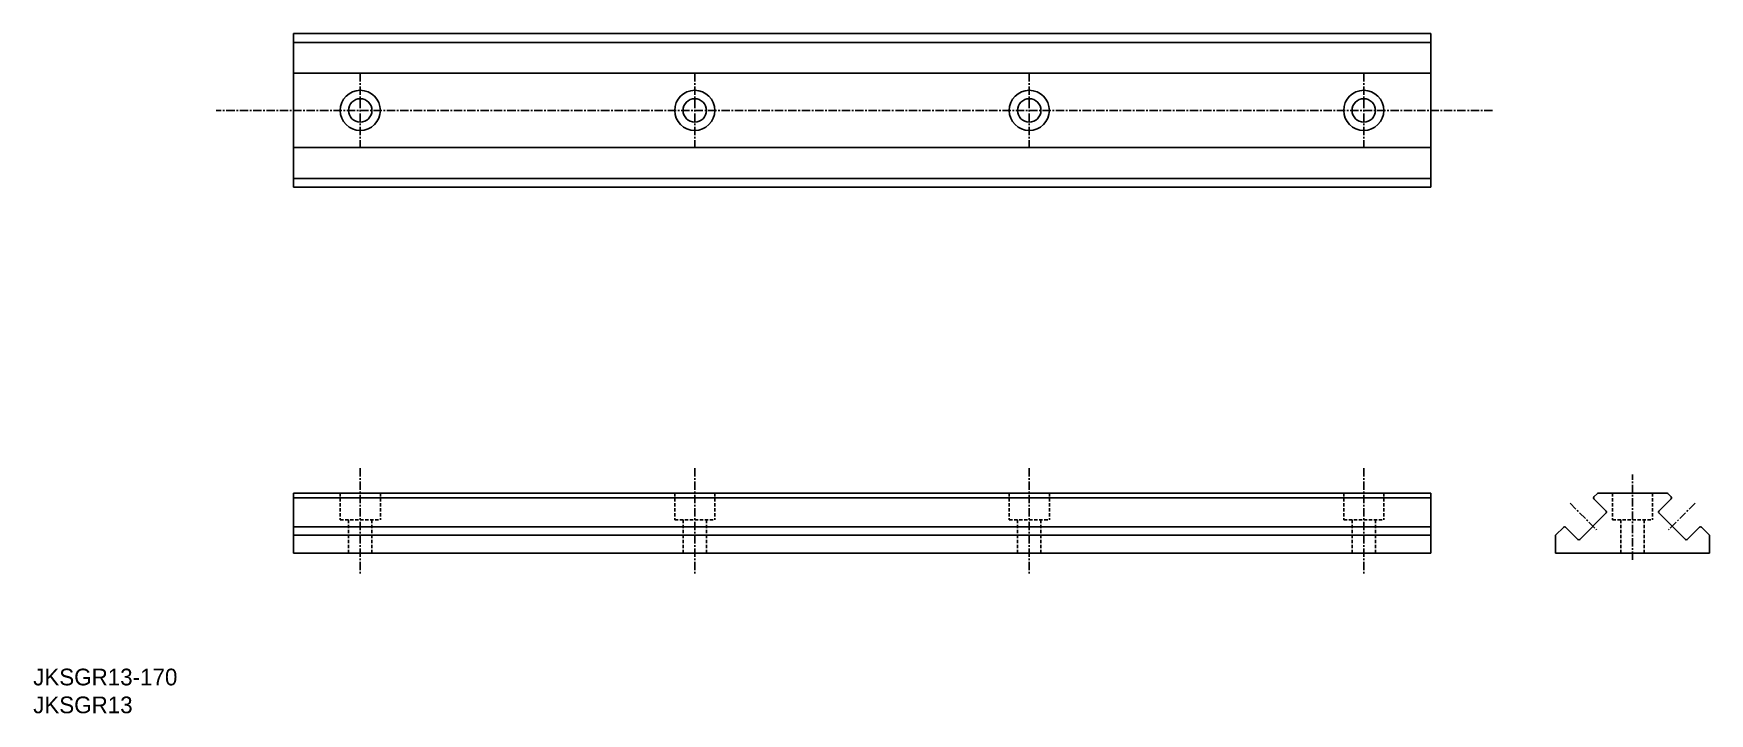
# Model space of a CAD drawing. Extents: x 193 to 443, y 130 to 232.
import ezdxf

# ---------------------------------------------------------------- set-up
doc = ezdxf.new("R2010")
doc.units = 0
doc.linetypes.add('CENTER', pattern=[2, 1.25, -0.25, 0.25, -0.25])
doc.linetypes.add('DASHED', pattern=[0.75, 0.5, -0.25])
doc.layers.get('0').update_dxf_attribs({"linetype": 'CONTINUOUS'})
doc.layers.add('CENTER', color=1, linetype='CENTER')

msp = doc.modelspace()

# ---------------------------------------------------------------- linework, layer by layer
at = {"color": 7, "linetype": 'CONTINUOUS'}
for p, q in [((231.79, 232.1), (401.79, 232.1)), ((231.79, 232.1), (231.79, 209.1)), ((331.79, 230.75), (231.79, 230.75)), ((401.79, 230.75), (331.79, 230.75)), ((401.79, 232.1), (401.79, 209.1)), ((331.79, 226.16), (231.79, 226.16)), ((401.79, 226.16), (331.79, 226.16)), ((331.79, 215.04), (231.79, 215.04)), ((401.79, 215.04), (331.79, 215.04)), ((331.79, 210.44), (231.79, 210.44)), ((401.79, 210.44), (331.79, 210.44)), ((231.79, 209.1), (401.79, 209.1)), ((231.79, 163.38), (331.79, 163.38)), ((231.79, 163.38), (231.79, 154.38)), ((331.79, 163.38), (401.79, 163.38)), ((401.79, 163.38), (401.79, 154.38)), ((426.19, 162.81), (426.71, 163.32)), ((426.85, 163.38), (437.08, 163.38)), ((437.74, 162.81), (437.22, 163.32)), ((301.79, 162.67), (231.79, 162.67)), ((331.79, 162.67), (231.79, 162.67)), ((401.79, 162.67), (331.79, 162.67)), ((424.07, 156.44), (428.03, 160.4)), ((426.19, 162.52), (428.03, 160.69)), ((437.74, 162.52), (435.9, 160.69)), ((439.86, 156.44), (435.9, 160.4)), ((401.79, 158.34), (231.79, 158.34)), ((420.46, 157.08), (421.67, 158.28)), ((421.95, 158.28), (423.79, 156.44)), ((421.95, 158.28), (422.95, 157.28)), ((441.98, 158.28), (440.14, 156.44)), ((443.46, 157.08), (442.26, 158.28)), ((401.79, 157.08), (231.79, 157.08)), ((420.46, 157.08), (420.46, 154.38)), ((443.46, 157.08), (443.46, 154.38)), ((231.79, 154.38), (401.79, 154.38)), ((420.46, 154.38), (443.46, 154.38))]:
    msp.add_line(p, q, dxfattribs=at)
at = {"color": 3, "linetype": 'DASHED'}
for p, q in [((238.79, 163.38), (238.79, 159.38)), ((244.79, 163.38), (244.79, 159.38)), ((288.79, 163.38), (288.79, 159.38)), ((294.79, 163.38), (294.79, 159.38)), ((338.79, 163.38), (338.79, 159.38)), ((344.79, 163.38), (344.79, 159.38)), ((388.79, 163.38), (388.79, 159.38)), ((394.79, 163.38), (394.79, 159.38)), ((428.96, 163.38), (428.96, 159.38)), ((434.96, 163.38), (434.96, 159.38)), ((238.79, 159.38), (244.79, 159.38)), ((240.04, 159.38), (240.04, 154.38)), ((243.54, 159.38), (243.54, 154.38)), ((288.79, 159.38), (294.79, 159.38)), ((290.04, 159.38), (290.04, 154.38)), ((293.54, 159.38), (293.54, 154.38)), ((338.79, 159.38), (344.79, 159.38)), ((340.04, 159.38), (340.04, 154.38)), ((343.54, 159.38), (343.54, 154.38)), ((388.79, 159.38), (394.79, 159.38)), ((390.04, 159.38), (390.04, 154.38)), ((393.54, 159.38), (393.54, 154.38)), ((428.96, 159.38), (434.96, 159.38)), ((430.21, 159.38), (430.21, 154.38)), ((433.71, 159.38), (433.71, 154.38))]:
    msp.add_line(p, q, dxfattribs=at)
at = {"color": 7, "linetype": 'CONTINUOUS'}
for centre, radius in [((241.79, 220.6), 3), ((291.79, 220.6), 3), ((341.79, 220.6), 3), ((391.79, 220.6), 3), ((241.79, 220.6), 1.75), ((291.79, 220.6), 1.75), ((341.79, 220.6), 1.75), ((391.79, 220.6), 1.75)]:
    msp.add_circle(centre, radius, dxfattribs=at)
for centre, start, end in [((426.85, 163.18), 90, 135), ((437.08, 163.18), 45, 90), ((426.33, 162.67), 135, 225), ((427.89, 160.54), 315, 45), ((436.04, 160.54), 135, 225), ((437.6, 162.67), 315, 45), ((421.81, 158.14), 45, 135), ((442.12, 158.14), 45, 135), ((423.93, 156.58), 225, 315), ((440, 156.58), 225, 315)]:
    msp.add_arc(centre, 0.2, start, end, dxfattribs=at)
at = {"layer": 'CENTER', "color": 1, "linetype": 'CENTER'}
for p, q in [((241.79, 226.16), (241.79, 215.04)), ((291.79, 226.16), (291.79, 215.04)), ((341.79, 226.16), (341.79, 215.04)), ((391.79, 226.16), (391.79, 215.04)), ((411.02, 220.6), (220.24, 220.6)), ((241.79, 167.1), (241.79, 151.14)), ((291.79, 167.1), (291.79, 151.14)), ((341.79, 167.1), (341.79, 151.14)), ((391.79, 167.1), (391.79, 151.14)), ((431.96, 153.37), (431.96, 166.16)), ((422.62, 161.86), (426.59, 157.88)), ((441.31, 161.86), (437.34, 157.88))]:
    msp.add_line(p, q, dxfattribs=at)

# ---------------------------------------------------------------- texts
at = {"color": 7, "linetype": 'CONTINUOUS'}
for s, p in [('JKSGR13-170', (192.9, 134.62)), ('JKSGR13', (192.9, 130.45))]:
    msp.add_text(s, height=2.5, dxfattribs=at).set_placement(p)

doc.saveas('drawing.dxf')
